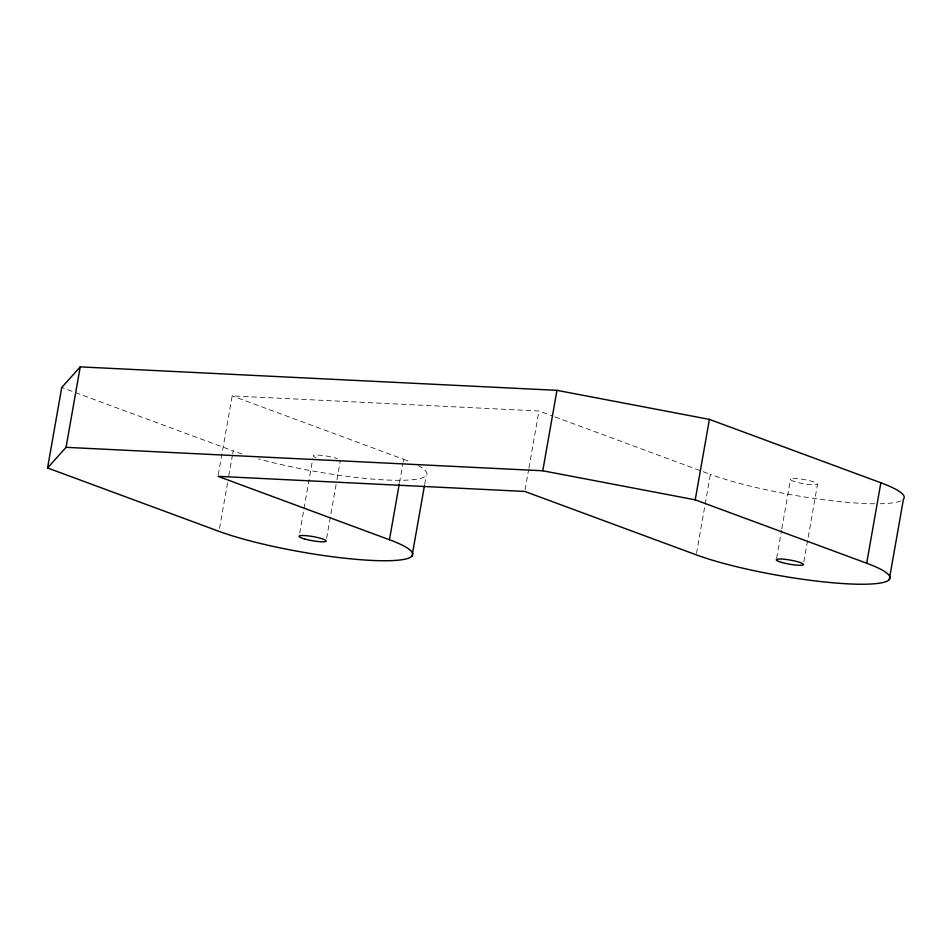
<?xml version="1.0" encoding="UTF-8"?>
<svg xmlns="http://www.w3.org/2000/svg" width="951" height="951" viewBox="0 0 951 951"><rect width="100%" height="100%" fill="white"/><g stroke="black" fill="none" stroke-linecap="round" stroke-linejoin="round"><path stroke-width="0.71" stroke-dasharray="4.75 3.57" d="M218.254 474.882L232.175 395.901L538.967 410.998L552.804 416.11M219.515 528.423L227.776 481.622M228.799 475.773L232.413 455.291M232.674 453.829L233.185 450.905L61.732 387.509M299.672 533.154L312.82 458.56M326.621 538.29L336.678 481.254M336.939 479.791L340.292 460.771M399.503 482.692L402.855 463.672M403.117 462.21L403.628 459.285L232.175 395.901M424.669 484.416L426.214 475.643M525.047 489.979L528.661 469.509M528.911 468.047L538.967 410.998M696.501 553.375L710.421 474.383L554.183 416.621M776.646 558.106L781.544 530.313M781.805 528.851L790.578 479.114M803.857 561.779L817.527 484.249A13.778 2.08 10 0 0 798.685 478.817A13.778 2.08 10 0 0 795.939 481.991A13.778 2.08 10 0 0 817.527 484.249M418.131 465.586A110.185 16.666 10 0 1 388.079 480.065A110.185 16.666 10 0 1 258.636 458.929M242.018 453.96A110.185 16.666 10 0 1 233.185 450.905M403.628 459.285A110.185 16.666 10 0 1 411.01 462.21M900.87 500.856A110.185 16.666 10 0 1 880.174 503.745M874.837 503.78A110.185 16.666 10 0 1 710.421 474.383M316.16 457.681A13.778 2.08 10 0 1 318.407 455.101A13.778 2.08 10 0 1 337.462 458.727"/><path stroke-width="1.43" d="M399.242 484.154L389.446 539.74A110.185 16.666 10 0 1 371.461 560.401A110.185 16.666 10 0 1 219.003 531.347L47.55 467.963L61.732 387.509L80.241 366.872L556.953 390.338L709.41 419.391L880.864 482.775A110.185 16.666 10 0 1 903.45 499.12L889.268 579.575M47.55 467.963L66.059 447.327L80.241 366.872M412.033 556.085L424.408 485.878M66.059 447.327L542.771 470.781L556.953 390.338M880.864 482.775L866.682 563.218L695.229 499.834L709.41 419.391M542.771 470.781L695.229 499.834M389.446 539.74L217.993 476.344L524.786 491.441L696.239 554.837A110.185 16.666 10 0 0 848.696 583.89A110.185 16.666 10 0 0 866.682 563.218M304.51 538.944A13.778 2.08 10 0 0 326.098 541.214A13.778 2.08 10 0 0 307.268 535.782A13.778 2.08 10 0 0 304.51 538.944M781.746 562.433A13.778 2.08 10 0 0 803.345 564.704A13.778 2.08 10 0 0 784.504 559.271A13.778 2.08 10 0 0 781.746 562.433"/></g></svg>
